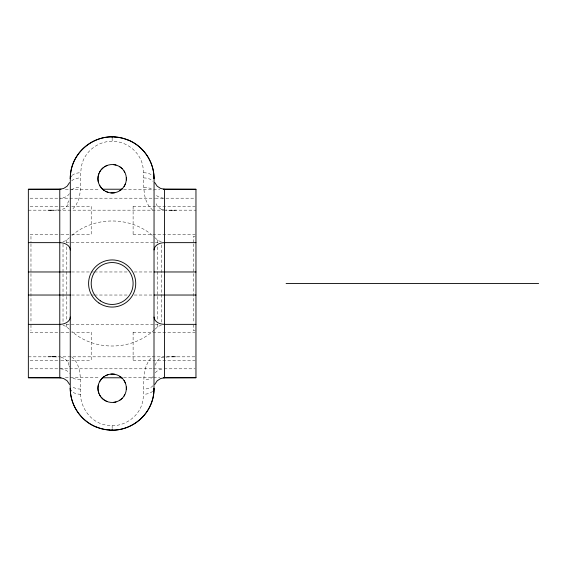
<?xml version="1.0" encoding="UTF-8"?>
<svg xmlns="http://www.w3.org/2000/svg" width="567" height="567" viewBox="0 0 567 567"><rect width="100%" height="100%" fill="white"/><g stroke="black" fill="none" stroke-linecap="round" stroke-linejoin="round"><path stroke-width="0.43" stroke-dasharray="2.83 2.13" d="M152.636 210.173L148.462 205.552L145.669 199.492A53.638 43.943 0 0 1 144.422 193.46C142.891 183.814 144.649 173.878 142.445 164.352C138.986 151.028 125.917 141.091 112.153 141.311C98.396 141.091 85.326 151.028 81.868 164.352C79.685 173.871 81.379 183.793 79.919 193.432A53.83 44.106 0 0 1 78.678 199.449L75.858 205.53L71.676 210.173M71.676 356.827C80.883 364.241 80.358 377.225 80.72 387.92C78.225 404.455 89.118 422.195 106.022 425.087C121.062 428.411 137.476 418.843 141.998 404.122C145.726 391.365 141.396 377.282 146.683 364.779M155.209 365.254L156.832 361.37L159.504 358.606A8.689 5.72 -0.3 0 1 160.638 357.947L161.886 357.472A6.35 4.231 0 0 1 163.856 357.09M68.146 204.418L65.177 208.139L60.988 209.84M63.022 241.599L66.013 240.663L69.351 237.75M71.896 235.482C94.661 215.552 132.423 216.225 154.33 237.183M154.33 329.817C132.423 350.775 94.661 351.448 71.896 331.518M154.961 329.25L158.299 326.337L161.29 325.288M58.784 210.003L54.248 210.151M166.237 356.955L172.155 356.834M53.801 210.159L52.462 210.166M49.882 210.166L52.625 210.166M52.185 210.166L50.945 210.166M170.334 210.173L172.07 210.166L171.305 210.159M53.971 356.827L52.334 356.834L53.418 356.841M171.766 356.834L172.659 356.834M172.325 356.834L173.75 356.834M173.573 356.834L176.436 356.827M65.403 189.215L99.806 189.215M123.627 189.215L152.736 189.215M153.622 189.215L159.795 189.215M30.094 198.195L154.5 198.195M155.379 198.195L165.089 198.195M165.968 198.195L195.091 198.195M30.122 206.544L60.222 206.544M61.108 206.544L70.847 206.544M71.725 206.544L91.202 206.544M133.11 206.544L195.076 206.544M50.357 210.166L47.876 210.173M28.35 210.173L163.75 210.173M164.203 210.173L195.962 210.173M174.204 210.166L176.436 210.173M30.122 234.745L60.222 234.745M61.108 234.745L70.847 234.745M71.725 234.745L91.202 234.745M133.11 234.745L195.076 234.745M195.091 236.389L193.34 236.389L193.34 242.123M66.282 242.641L154.5 242.641M155.379 242.641L158.03 242.641M71.577 271.969L90.103 271.969M90.982 271.969L93.633 271.969M94.512 271.969L128.036 271.969M134.209 271.969L152.736 271.969M71.577 295.031L90.103 295.031M90.982 295.031L93.633 295.031M94.512 295.031L128.036 295.031M134.209 295.031L152.736 295.031M66.282 324.359L154.5 324.359M155.379 324.359L158.03 324.359M195.091 330.611L193.34 330.611L193.34 324.877M30.122 332.255L60.222 332.255M61.108 332.255L70.847 332.255M71.725 332.255L91.202 332.255M133.11 332.255L195.076 332.255M28.35 356.827L195.962 356.827M47.876 356.827L50.201 356.834M30.122 360.456L60.222 360.456M61.108 360.456L70.847 360.456M71.725 360.456L91.202 360.456M133.11 360.456L195.076 360.456M30.094 368.805L152.736 368.805M153.622 368.805L163.324 368.805M164.203 368.805L195.091 368.805M65.403 377.785L99.806 377.785M123.627 377.785L152.736 377.785M153.622 377.785L159.795 377.785M54.248 356.849L58.826 356.997M166.769 210.073L165.869 210.024M60.967 357.153L65.148 358.84L68.125 362.54M161.29 241.712L158.299 240.663L154.961 237.75M161.255 209.308L157.491 206.544L155.259 201.923M69.351 329.25L66.013 326.337L63.022 325.401M69.302 366.112L69.486 367.076M193.34 243.845L193.34 323.155M161.29 244.937L161.29 322.063M157.513 239.983L157.513 242.726M157.513 246.893L157.513 320.107M157.513 324.274L157.513 327.017M133.11 206.438L133.11 234.851M133.11 332.149L133.11 360.562M112.153 138.022L112.153 141.311M112.153 425.689L112.153 428.978M91.202 206.438L91.202 234.851M91.202 332.149L91.202 360.562M66.8 239.983L66.8 242.726M66.8 246.893L66.8 320.107M66.8 324.274L66.8 327.017M63.022 244.242L63.022 322.758M30.972 236.361L30.972 242.123M30.972 243.845L30.972 323.155M30.972 324.877L30.972 330.639M146.768 364.801A25.855 21.185 0 0 1 152.544 356.763M68.919 200.739A36.09 24.253 3.6 0 1 67.062 204.042M71.541 189.902A10.475 6.003 2.3 0 1 80.408 187.33M143.905 187.33A10.475 6.003 -2.3 0 1 153.175 190.299M170.213 210.421A18.08 1.446 -1.2 0 1 168.753 210.4M174.303 210.286A16.422 0.369 -0.1 0 1 170.277 210.272M54.021 356.678A17.52 1.538 -1.3 0 1 54.928 356.693M50.47 356.615A16.592 0.447 -0.2 0 1 55.927 356.636M71.655 180.901A10.475 6.003 0 0 1 80.727 177.903M69.394 193.687A10.475 7.484 0 0 1 60.591 198.174M68.38 362.455A33.432 22.829 -20.1 0 1 68.912 366.19M80.408 379.67A10.475 6.003 -2.3 0 1 71.541 377.098M72.073 175.359A10.475 6.003 0 0 1 80.727 172.737M143.586 172.737A10.475 6.003 0 0 1 152.658 175.742M155.273 372.788A10.475 7.484 0 0 1 163.721 368.826M152.658 391.258A10.475 6.003 0 0 1 143.586 394.263M80.727 394.263A10.475 6.003 0 0 1 72.073 391.641M60.591 368.826A10.475 7.484 0 0 1 69.394 373.313M153.175 376.701A10.475 6.003 2.3 0 1 143.905 379.67M153.019 385.702A10.475 6.003 0 0 1 143.586 389.097M80.727 389.097A10.475 6.003 0 0 1 71.655 386.099M143.586 177.903A10.475 6.003 0 0 1 153.019 181.298M163.863 209.889A6.52 4.309 0.2 0 1 161.276 209.287M163.721 198.174A10.475 7.484 0 0 1 155.273 194.212M166.145 357.068A15.096 2.97 4.9 0 1 166.5 357.054"/><path stroke-width="0.85" d="M98.502 384.348L98.19 385.673A21.092 17.279 0 0 0 98.19 390.84L98.949 393.484M98.949 173.516L98.19 176.16A21.092 17.279 0 0 0 98.19 181.327L98.502 182.652M125.364 183.97L124.045 186.515M99.537 172.219L100.267 170.972M99.537 381.733L102.11 378.21L104.385 376.368M124.045 396.028L124.775 394.781M69.514 182.595L67.182 186.153L63.632 188.485L59.776 189.243L28.35 189.321M154.798 384.405L157.13 380.847L160.681 378.515L164.536 377.757L195.962 377.679M101.124 169.788L103.201 167.712M122.203 188.79L119.928 190.632M122.203 398.303L119.928 400.146M104.385 166.854L106.929 165.536M105.632 375.637L108.247 374.603M116.065 401.918L114.74 402.223A11.694 9.582 0 0 1 113.435 402.407M114.895 136.93C93.505 135.123 72.611 152.211 70.556 173.715A45.984 40.732 1 0 0 70.322 176.401L70.251 388.26C70.102 405.015 80.989 421.267 96.73 427.22M109.417 430.069C130.807 431.877 151.701 414.789 153.756 393.285A45.984 40.732 1 0 0 153.99 390.599L154.061 178.74C154.21 161.985 143.323 145.733 127.582 139.78M154.798 182.595L157.13 186.153L160.681 188.485L164.536 189.243L195.962 189.321M69.514 384.405L67.182 380.847L63.632 378.515L59.776 377.757L28.35 377.679M60.988 189.215L28.35 189.222L28.35 377.771L60.988 377.785M102.45 189.215L121.862 189.215M163.324 189.215L195.962 189.222L195.962 377.771L163.324 377.785M28.35 242.641L59.776 242.641A10.475 7.328 0 0 1 70.251 249.969M195.962 242.641L164.536 242.641A10.475 7.328 0 0 0 154.061 249.969M28.35 271.969L70.251 271.969M154.061 271.969L195.962 271.969M286.094 283.5L538.65 283.5M28.35 295.031L70.251 295.031M154.061 295.031L195.962 295.031M28.35 324.359L59.776 324.359A10.475 7.328 0 0 0 70.251 317.031M195.962 324.359L164.536 324.359A10.475 7.328 0 0 1 154.061 317.031M102.45 377.785L121.862 377.785M116.065 165.082L114.74 164.777A11.694 9.582 0 0 0 113.435 164.593M108.247 192.397L105.632 191.363M106.929 401.464L104.385 400.146M119.928 166.854L122.203 168.697M104.385 190.632L102.11 188.79L99.537 185.267M119.928 376.368L122.203 378.21M103.201 399.288L101.124 397.212M124.045 170.972L124.775 172.219M124.045 380.485L125.364 383.03M99.537 394.781L100.267 396.028M164.536 189.229L164.536 377.771M71.293 176.139A10.475 6.003 0 0 0 70.251 178.74A41.901 41.901 0 0 1 112.153 136.838L112.153 137.37M112.153 429.63L112.153 430.162A41.901 41.901 0 0 1 70.251 388.26A10.475 6.003 0 0 0 71.293 390.861M59.776 189.229L59.776 377.771M112.153 136.838A41.901 41.901 0 0 1 154.061 178.74A10.475 6.003 0 0 0 153.338 176.55M112.153 430.162A41.901 41.901 0 0 0 154.061 388.26A10.475 6.003 0 0 1 153.338 390.45M114.888 137.016A37.294 32.936 0.3 0 1 127.518 139.9M109.424 429.984A37.294 32.936 0.3 0 1 96.794 427.1M110.877 374.107A11.694 9.582 0 0 1 114.74 374.291M126.306 386.985A21.092 17.279 0 0 1 126.306 389.536M114.74 192.709A11.694 9.582 0 0 1 110.877 192.893M126.306 177.464A21.092 17.279 0 0 1 126.306 180.015M100.416 300.85A20.951 20.951 0 0 0 133.054 284.995A20.951 20.951 0 0 0 103.003 264.654A20.951 20.951 0 0 0 100.416 300.85M98.941 303.019A23.573 23.573 0 0 0 135.669 285.18A23.573 23.573 0 0 0 101.854 262.301A23.573 23.573 0 0 0 98.941 303.019M104.193 400.018A14.203 14.203 0 0 0 126.328 389.274A14.203 14.203 0 0 0 105.951 375.482A14.203 14.203 0 0 0 104.193 400.018M104.193 190.505A14.203 14.203 0 0 0 126.328 179.753A14.203 14.203 0 0 0 105.951 165.968A14.203 14.203 0 0 0 104.193 190.505"/></g></svg>
